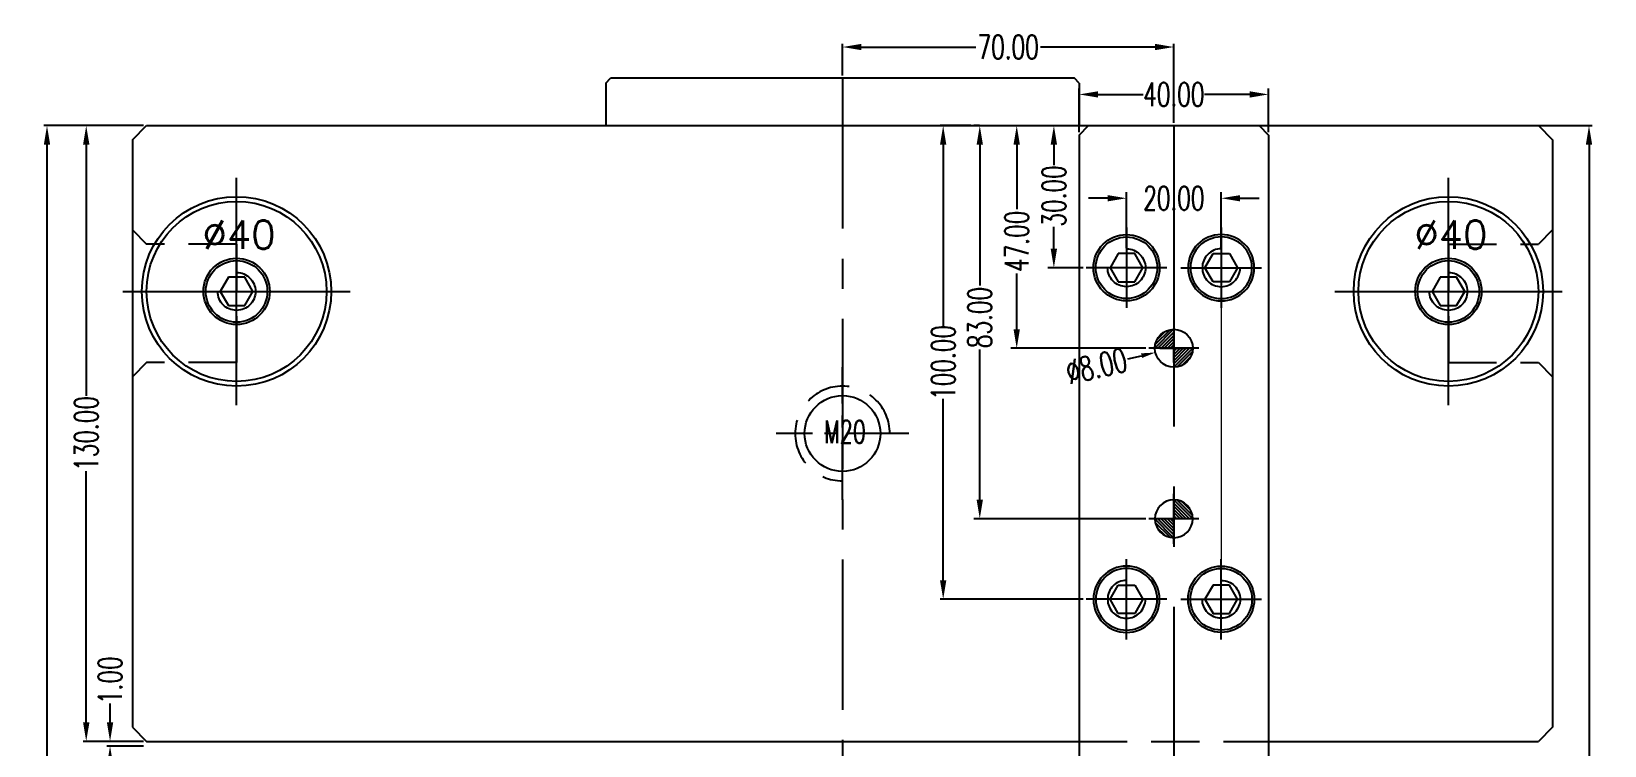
# Model space of a CAD drawing. Header units: inches. Extents: x 143011 to 144494, y -46023 to -44974.
# Drawn here: x 143225.5 to 143557.8, y -45721.7 to -45570.9 of the extents above; entities that cross this region are included whole.
import ezdxf

# ---------------------------------------------------------------- set-up
doc = ezdxf.new("R2010")
doc.units = ezdxf.units.IN
doc.header["$LTSCALE"] = 2
doc.header["$MEASUREMENT"] = 0
doc.header["$PDMODE"] = 3
doc.header["$PDSIZE"] = 0.3125
for name, pattern in [('CENTER', [50.8, 31.75, -6.35, 6.35, -6.35]), ('CENTER1', [0.6, 0.3, -0.1, 0.1, -0.1]), ('CENTERX2', [4, 2.5, -0.5, 0.5, -0.5]), ('HIDDEN', [9.525, 6.35, -3.175]), ('HIDDEN2', [4.7625, 3.175, -1.5875])]:
    doc.linetypes.add(name, pattern=pattern)
doc.layers.get('0').update_dxf_attribs({"linetype": 'CONTINUOUS'})
doc.layers.get('Defpoints').update_dxf_attribs({"linetype": 'CONTINUOUS'})
doc.layers.add('dim', color=3, linetype='CONTINUOUS', lineweight=15)
doc.layers.add('WR', color=122, linetype='HIDDEN', lineweight=18)
for name, color, linetype in [('H7', 1, 'CENTERX2'), ('PIN', 4, 'CONTINUOUS'), ('SCREW', 52, 'HIDDEN'), ('SLIDE', 6, 'CONTINUOUS'), ('SP', 3, 'CONTINUOUS')]:
    doc.layers.add(name, color=color, linetype=linetype)
doc.styles.add('ROMANS', font='ROMANS.shx', dxfattribs={"height": 5, "bigfont": 'chineset.shx'})
doc.styles.add('roment', font='txt.shx', dxfattribs={"width": 0.67, "bigfont": 'chineset.shx'})
doc.styles.get("Standard").update_dxf_attribs({"font": 'txt.shx', "width": 0.67})
doc.dimstyles.new('2.00', dxfattribs={"dimtxt": 5, "dimasz": 4, "dimexe": 0.666, "dimexo": 0.626, "dimgap": 1, "dimtad": 0, "dimzin": 0, "dimdsep": 46, "dimtxsty": 'Standard', "dimcen": 0.09, "dimclrd": 3, "dimclre": 3, "dimclrt": 7, "dimazin": 0, "dimtfac": 1, "dimtofl": 0, "dimtmove": 0, "dimatfit": 0, "dimfxl": 0, "dimtolj": 1, "dimtzin": 0, "dimarcsym": 0})
doc.dimstyles.new('ISO-25', dxfattribs={"dimtxt": 5, "dimasz": 4, "dimexe": 1.25, "dimexo": 0.625, "dimtad": 0, "dimzin": 1, "dimdsep": 46, "dimtxsty": 'roment', "dimcen": 0, "dimclrd": 256, "dimclre": 256, "dimclrt": 7, "dimazin": 0, "dimtfac": 1, "dimtofl": 0, "dimtmove": 0, "dimatfit": 3, "dimfxl": 0, "dimarcsym": 0})
doc.dimstyles.new('ISO-25$3', dxfattribs={"dimtxt": 4, "dimasz": 2, "dimexe": 1.25, "dimexo": 0.625, "dimtad": 0, "dimtih": 1, "dimtoh": 1, "dimdsep": 46, "dimtxsty": 'roment', "dimcen": 0, "dimclrd": 256, "dimclre": 256, "dimclrt": 256, "dimazin": 2, "dimtfac": 1, "dimtofl": 0, "dimtmove": 0, "dimatfit": 3, "dimfxl": 0, "dimarcsym": 0})

# ---------------------------------------------------------------- blocks, each defined once
blk = doc.blocks.new('*D35771')
at = {"layer": 'Defpoints', "color": 0}
for p in [(143242.09, -45720.81), (143249.82, -45720.81), (143249.82, -45721.81)]:
    blk.add_point(p, dxfattribs=at)
at = {"layer": 'dim', "color": 3, "linetype": 'ByBlock', "lineweight": -2}
for p, q in [((143242.09, -45716.81), (143242.09, -45712.81)), ((143249.19, -45720.81), (143241.42, -45720.81)), ((143249.19, -45721.81), (143241.42, -45721.81)), ((143242.09, -45725.81), (143242.09, -45729.81))]:
    blk.add_line(p, q, dxfattribs=at)
at = {"layer": 'dim', "color": 3, "linetype": 'ByBlock'}
for points in [[(143241.42, -45716.81), (143242.76, -45716.81), (143242.09, -45720.81)], [(143242.76, -45725.81), (143241.42, -45725.81), (143242.09, -45721.81)]]:
    blk.add_solid(points, dxfattribs=at)
at = {"layer": 'dim', "color": 7, "linetype": 'ByBlock', "insert": (143242.09, -45707.9), "char_height": 5, "attachment_point": 5, "rotation": 90}
blk.add_mtext('\\A1;1.00', dxfattribs=at)
blk = doc.blocks.new('*D35772')
at = {"layer": 'Defpoints', "color": 0}
for p in [(143237.06, -45590.81), (143249.82, -45590.81), (143249.82, -45720.81)]:
    blk.add_point(p, dxfattribs=at)
at = {"layer": 'dim', "color": 3, "linetype": 'ByBlock', "lineweight": -2}
for p, q in [((143249.19, -45590.81), (143236.39, -45590.81)), ((143237.06, -45594.81), (143237.06, -45647.83)), ((143237.06, -45716.81), (143237.06, -45663.79)), ((143249.19, -45720.81), (143236.39, -45720.81))]:
    blk.add_line(p, q, dxfattribs=at)
at = {"layer": 'dim', "color": 3, "linetype": 'ByBlock'}
for points in [[(143237.73, -45594.81), (143236.39, -45594.81), (143237.06, -45590.81)], [(143236.39, -45716.81), (143237.73, -45716.81), (143237.06, -45720.81)]]:
    blk.add_solid(points, dxfattribs=at)
at = {"layer": 'dim', "color": 7, "linetype": 'ByBlock', "insert": (143237.06, -45655.81), "char_height": 5, "attachment_point": 5, "rotation": 90}
blk.add_mtext('\\A1;130.00', dxfattribs=at)
blk = doc.blocks.new('*D35776')
at = {"layer": 'Defpoints', "color": 0}
for p in [(143228.77, -45590.81), (143249.82, -45590.81), (143249.82, -45991.81)]:
    blk.add_point(p, dxfattribs=at)
at = {"layer": 'dim', "color": 3, "linetype": 'ByBlock', "lineweight": -2}
for p, q in [((143249.19, -45590.81), (143228.1, -45590.81)), ((143228.77, -45594.81), (143228.77, -45783.33)), ((143228.77, -45987.81), (143228.77, -45799.29)), ((143249.19, -45991.81), (143228.1, -45991.81))]:
    blk.add_line(p, q, dxfattribs=at)
at = {"layer": 'dim', "color": 3, "linetype": 'ByBlock'}
for points in [[(143229.44, -45594.81), (143228.1, -45594.81), (143228.77, -45590.81)], [(143228.1, -45987.81), (143229.44, -45987.81), (143228.77, -45991.81)]]:
    blk.add_solid(points, dxfattribs=at)
at = {"layer": 'dim', "color": 7, "linetype": 'ByBlock', "insert": (143228.77, -45791.31), "char_height": 5, "attachment_point": 5, "rotation": 90}
blk.add_mtext('\\A1;401.00', dxfattribs=at)
blk = doc.blocks.new('20160804.141427')
at = {"linetype": 'CENTER', "ltscale": 0.2}
for p, q in [((0, -14), (0, 14)), ((14, 0), (-14, 0))]:
    blk.add_line(p, q, dxfattribs=at)
at = {"linetype": 'Continuous'}
blk.add_circle((0, 0), 8, dxfattribs=at)
at = {"color": 8, "linetype": 'HIDDEN', "ltscale": 0.75}
blk.add_arc((0, 0), 10, 0, 270, dxfattribs=at)
at = {"color": 8, "linetype": 'HIDDEN', "ltscale": 0.75, "insert": (4.94, 2.75), "char_height": 4.8, "width": 14.1924, "attachment_point": 3}
blk.add_mtext('M20', dxfattribs=at)
blk = doc.blocks.new('20100227.151117')
at = {"layer": 'SCREW', "linetype": 'CENTER1', "ltscale": 35}
for p, q in [((0, -8.5), (0, 8.5)), ((-8.5, 0), (8.5, 0))]:
    blk.add_line(p, q, dxfattribs=at)
at = {"layer": 'SCREW', "linetype": 'HIDDEN2'}
blk.add_lwpolyline([(-1.73, 3), (-3.46, 0), (-1.73, -3), (1.73, -3), (3.46, 0), (1.73, 3)], close=True, dxfattribs=at)
at = {"layer": 'SCREW', "linetype": 'Continuous'}
for radius in [7, 6.5]:
    blk.add_circle((0, 0), radius, dxfattribs=at)
at = {"layer": 'SCREW'}
blk.add_circle((0, 0), 4, dxfattribs=at)
blk = doc.blocks.new('FGA')
at = {"layer": 'PIN', "linetype": 'CENTER'}
for p, q in [((19368.28, -4827.56), (19368.28, -4817.12)), ((19363.06, -4822.34), (19373.5, -4822.34))]:
    blk.add_line(p, q, dxfattribs=at)
at = {"layer": 'PIN'}
for p, q in [((19364.31, -4822.37), (19368.28, -4818.4)), ((19364.38, -4821.64), (19367.58, -4818.43)), ((19364.68, -4820.67), (19366.62, -4818.74)), ((19365, -4822.34), (19368.28, -4819.06)), ((19365.67, -4822.34), (19368.28, -4819.72)), ((19366.33, -4822.34), (19368.28, -4820.39)), ((19366.99, -4822.34), (19368.28, -4821.05)), ((19367.65, -4822.34), (19368.28, -4821.71)), ((19368.28, -4823.7), (19369.64, -4822.34)), ((19368.28, -4822.38), (19368.32, -4822.34)), ((19368.28, -4823.04), (19368.98, -4822.34)), ((19368.28, -4824.36), (19370.31, -4822.34)), ((19368.28, -4825.69), (19371.63, -4822.34)), ((19368.28, -4825.03), (19370.97, -4822.34)), ((19368.33, -4826.31), (19372.25, -4822.38)), ((19369.07, -4826.23), (19372.17, -4823.13)), ((19370.08, -4825.88), (19371.82, -4824.14))]:
    blk.add_line(p, q, dxfattribs=at)
blk.add_circle((19368.28, -4822.34), 3.97, dxfattribs=at)
blk = doc.blocks.new('*D35808')
at = {"layer": 'Defpoints', "color": 0}
for p in [(143476.82, -45606.14), (143456.82, -45617.31), (143476.82, -45617.31)]:
    blk.add_point(p, dxfattribs=at)
at = {"layer": 'dim', "lineweight": -2}
for p, q in [((143456.82, -45616.69), (143456.82, -45604.89)), ((143476.82, -45616.69), (143476.82, -45604.89)), ((143452.82, -45606.14), (143448.82, -45606.14)), ((143480.82, -45606.14), (143484.82, -45606.14))]:
    blk.add_line(p, q, dxfattribs=at)
at = {"layer": 'dim', "linetype": 'ByBlock'}
for points in [[(143452.82, -45606.81), (143452.82, -45605.48), (143456.82, -45606.14)], [(143480.82, -45605.48), (143480.82, -45606.81), (143476.82, -45606.14)]]:
    blk.add_solid(points, dxfattribs=at)
at = {"layer": 'dim', "color": 7, "linetype": 'ByBlock', "insert": (143466.82, -45606.14), "char_height": 5, "attachment_point": 5, "style": 'roment'}
blk.add_mtext('20.00', dxfattribs=at)
blk = doc.blocks.new('*D35809')
at = {"layer": 'Defpoints', "color": 0}
for p in [(143440.27, -45590.81), (143441.47, -45590.81), (143448.32, -45620.81)]:
    blk.add_point(p, dxfattribs=at)
at = {"layer": 'dim', "lineweight": -2}
for p, q in [((143440.9, -45590.81), (143442.72, -45590.81)), ((143441.47, -45594.81), (143441.47, -45599.17)), ((143441.47, -45616.81), (143441.47, -45612.15)), ((143447.69, -45620.81), (143440.22, -45620.81))]:
    blk.add_line(p, q, dxfattribs=at)
at = {"layer": 'dim', "linetype": 'ByBlock'}
for points in [[(143442.14, -45594.81), (143440.8, -45594.81), (143441.47, -45590.81)], [(143440.8, -45616.81), (143442.14, -45616.81), (143441.47, -45620.81)]]:
    blk.add_solid(points, dxfattribs=at)
at = {"layer": 'dim', "color": 7, "linetype": 'ByBlock', "insert": (143441.47, -45605.66), "char_height": 5, "attachment_point": 5, "rotation": 90, "style": 'roment'}
blk.add_mtext('30.00', dxfattribs=at)
blk = doc.blocks.new('*D35810')
at = {"layer": 'Defpoints', "color": 0}
for p in [(143432.74, -45590.81), (143433.62, -45590.81), (143461.56, -45637.81)]:
    blk.add_point(p, dxfattribs=at)
at = {"layer": 'dim', "lineweight": -2}
for p, q in [((143433.36, -45590.81), (143434.87, -45590.81)), ((143433.62, -45594.81), (143433.62, -45608.48)), ((143433.62, -45633.81), (143433.62, -45622.01)), ((143460.93, -45637.81), (143432.37, -45637.81))]:
    blk.add_line(p, q, dxfattribs=at)
at = {"layer": 'dim', "linetype": 'ByBlock'}
for points in [[(143434.29, -45594.81), (143432.95, -45594.81), (143433.62, -45590.81)], [(143432.95, -45633.81), (143434.29, -45633.81), (143433.62, -45637.81)]]:
    blk.add_solid(points, dxfattribs=at)
at = {"layer": 'dim', "color": 7, "linetype": 'ByBlock', "insert": (143433.62, -45615.24), "char_height": 5, "attachment_point": 5, "rotation": 90, "style": 'roment'}
blk.add_mtext('47.00', dxfattribs=at)
blk = doc.blocks.new('*D35811')
at = {"layer": 'Defpoints', "color": 0}
for p in [(143425.82, -45590.81), (143426.41, -45590.81), (143461.56, -45673.81)]:
    blk.add_point(p, dxfattribs=at)
at = {"layer": 'dim', "lineweight": -2}
for p, q in [((143425.79, -45590.81), (143424.57, -45590.81)), ((143425.82, -45594.81), (143425.82, -45624.56)), ((143425.82, -45669.81), (143425.82, -45638.09)), ((143460.93, -45673.81), (143424.57, -45673.81))]:
    blk.add_line(p, q, dxfattribs=at)
at = {"layer": 'dim', "linetype": 'ByBlock'}
for points in [[(143426.48, -45594.81), (143425.15, -45594.81), (143425.82, -45590.81)], [(143425.15, -45669.81), (143426.48, -45669.81), (143425.82, -45673.81)]]:
    blk.add_solid(points, dxfattribs=at)
at = {"layer": 'dim', "color": 7, "linetype": 'ByBlock', "insert": (143425.82, -45631.33), "char_height": 5, "attachment_point": 5, "rotation": 90, "style": 'roment'}
blk.add_mtext('83.00', dxfattribs=at)
blk = doc.blocks.new('*D35813')
at = {"layer": 'Defpoints', "color": 0}
for p in [(143462.92, -45638.71), (143470.72, -45636.92)]:
    blk.add_point(p, dxfattribs=at)
at = {"layer": 'dim', "color": 3, "lineweight": -2}
for p, q in [((143466.82, -45640.81), (143466.82, -45634.81)), ((143463.82, -45637.81), (143469.82, -45637.81)), ((143457.07, -45640.05), (143459.99, -45639.38))]:
    blk.add_line(p, q, dxfattribs=at)
at = {"layer": 'dim', "color": 3, "linetype": 'ByBlock'}
blk.add_solid([(143460.1, -45639.86), (143459.88, -45638.89), (143462.92, -45638.71)], dxfattribs=at)
at = {"layer": 'dim', "color": 7, "linetype": 'ByBlock', "insert": (143450.47, -45641.56), "char_height": 5, "attachment_point": 5, "rotation": 12.91}
blk.add_mtext('%%c8.00', dxfattribs=at)
blk = doc.blocks.new('*D35814')
at = {"layer": 'Defpoints', "color": 0}
for p in [(143486.82, -45584.22), (143446.82, -45592.81), (143486.82, -45592.81)]:
    blk.add_point(p, dxfattribs=at)
at = {"layer": 'dim', "lineweight": -2}
for p, q in [((143446.82, -45592.19), (143446.82, -45582.97)), ((143450.82, -45584.22), (143460.33, -45584.22)), ((143482.82, -45584.22), (143473.3, -45584.22)), ((143486.82, -45592.19), (143486.82, -45582.97))]:
    blk.add_line(p, q, dxfattribs=at)
at = {"layer": 'dim', "linetype": 'ByBlock'}
for points in [[(143450.82, -45583.55), (143450.82, -45584.89), (143446.82, -45584.22)], [(143482.82, -45584.89), (143482.82, -45583.55), (143486.82, -45584.22)]]:
    blk.add_solid(points, dxfattribs=at)
at = {"layer": 'dim', "color": 7, "linetype": 'ByBlock', "insert": (143466.82, -45584.22), "char_height": 5, "attachment_point": 5, "style": 'roment'}
blk.add_mtext('40.00', dxfattribs=at)
blk = doc.blocks.new('*D35816')
at = {"layer": 'Defpoints', "color": 0}
for p in [(143418.09, -45590.81), (143424.57, -45590.81), (143448.32, -45690.81)]:
    blk.add_point(p, dxfattribs=at)
at = {"layer": 'dim', "color": 3, "linetype": 'ByBlock', "lineweight": -2}
for p, q in [((143423.94, -45590.81), (143417.42, -45590.81)), ((143418.09, -45594.81), (143418.09, -45633.11)), ((143418.09, -45686.81), (143418.09, -45648.51)), ((143447.69, -45690.81), (143417.42, -45690.81))]:
    blk.add_line(p, q, dxfattribs=at)
at = {"layer": 'dim', "color": 3, "linetype": 'ByBlock'}
for points in [[(143418.75, -45594.81), (143417.42, -45594.81), (143418.09, -45590.81)], [(143417.42, -45686.81), (143418.75, -45686.81), (143418.09, -45690.81)]]:
    blk.add_solid(points, dxfattribs=at)
at = {"layer": 'dim', "color": 7, "linetype": 'ByBlock', "insert": (143418.09, -45640.81), "char_height": 5, "attachment_point": 5, "rotation": 90}
blk.add_mtext('\\A1;100.00', dxfattribs=at)
blk = doc.blocks.new('*D35993')
at = {"layer": 'Defpoints', "color": 0}
for p in [(143396.82, -45574.21), (143396.82, -45580.81), (143466.82, -45590.81)]:
    blk.add_point(p, dxfattribs=at)
at = {"layer": 'dim', "color": 3, "linetype": 'ByBlock', "lineweight": -2}
for p, q in [((143396.82, -45580.19), (143396.82, -45573.54)), ((143400.82, -45574.21), (143424.95, -45574.21)), ((143462.82, -45574.21), (143438.68, -45574.21)), ((143466.82, -45590.19), (143466.82, -45573.54))]:
    blk.add_line(p, q, dxfattribs=at)
at = {"layer": 'dim', "color": 3, "linetype": 'ByBlock'}
for points in [[(143400.82, -45573.54), (143400.82, -45574.88), (143396.82, -45574.21)], [(143462.82, -45574.88), (143462.82, -45573.54), (143466.82, -45574.21)]]:
    blk.add_solid(points, dxfattribs=at)
at = {"layer": 'dim', "color": 7, "linetype": 'ByBlock', "insert": (143431.82, -45574.21), "char_height": 5, "attachment_point": 5}
blk.add_mtext('\\A1;70.00', dxfattribs=at)
blk = doc.blocks.new('*D35996')
at = {"layer": 'Defpoints', "color": 0}
for p in [(143500.57, -45590.81), (143554.52, -45590.81), (143466.82, -45985.81)]:
    blk.add_point(p, dxfattribs=at)
at = {"layer": 'dim', "color": 3, "linetype": 'ByBlock', "lineweight": -2}
for p, q in [((143501.2, -45590.81), (143555.18, -45590.81)), ((143554.52, -45594.81), (143554.52, -45779.5)), ((143554.52, -45981.81), (143554.52, -45797.13)), ((143467.44, -45985.81), (143555.18, -45985.81))]:
    blk.add_line(p, q, dxfattribs=at)
at = {"layer": 'dim', "color": 3, "linetype": 'ByBlock'}
for points in [[(143555.18, -45594.81), (143553.85, -45594.81), (143554.52, -45590.81)], [(143553.85, -45981.81), (143555.18, -45981.81), (143554.52, -45985.81)]]:
    blk.add_solid(points, dxfattribs=at)
at = {"layer": 'dim', "color": 7, "linetype": 'ByBlock', "insert": (143554.52, -45788.31), "char_height": 5, "attachment_point": 5, "rotation": 90}
blk.add_mtext('\\A1;395.00', dxfattribs=at)
blk = doc.blocks.new('20160804.143923')
at = {"layer": 'SP', "color": 3, "linetype": 'CENTER', "ltscale": 0.3}
for p, q in [((0, -24), (0, 24)), ((-24, 0), (24, 0))]:
    blk.add_line(p, q, dxfattribs=at)
at = {"layer": 'SP'}
for radius in [20, 19]:
    blk.add_circle((0, 0), radius, dxfattribs=at)
at = {"layer": 'SCREW'}
blk.add_blockref('20100227.151117', (0, 0), dxfattribs=at)
at = {"layer": 'H7', "color": 4, "linetype": 'ByBlock', "insert": (-7.19, 14.98), "char_height": 6, "attachment_point": 1, "style": 'ROMANS'}
blk.add_mtext('{\\Ftxt.shx;%%C40}', dxfattribs=at)

msp = doc.modelspace()

# ---------------------------------------------------------------- linework, layer by layer
at = {"linetype": 'Continuous'}
for p, q in [((143346.816, -45581.812), (143347.816, -45580.812)), ((143346.816, -45581.812), (143346.816, -45590.812)), ((143445.816, -45580.812), (143347.816, -45580.812)), ((143446.816, -45581.812), (143445.816, -45580.812)), ((143446.816, -45581.812), (143446.816, -45590.812)), ((143246.816, -45593.812), (143249.816, -45590.812)), ((143249.816, -45590.812), (143543.816, -45590.812)), ((143543.816, -45590.812), (143546.816, -45593.812)), ((143246.816, -45593.812), (143246.816, -45717.812)), ((143546.816, -45593.812), (143546.816, -45717.812)), ((143246.816, -45717.812), (143249.816, -45720.812)), ((143546.816, -45717.812), (143543.816, -45720.812)), ((143249.816, -45720.812), (143446.816, -45720.812)), ((143486.816, -45720.812), (143543.816, -45720.812))]:
    msp.add_line(p, q, dxfattribs=at)
at = {"linetype": 'CENTER', "ltscale": 0.5}
msp.add_line((143396.816, -45580.812), (143396.816, -45991.812), dxfattribs=at)
at = {"color": 8, "linetype": 'HIDDEN', "ltscale": 0.8}
for p, q in [((143246.816, -45612.812), (143249.816, -45615.812)), ((143268.816, -45615.812), (143249.816, -45615.812)), ((143268.816, -45615.812), (143268.816, -45640.812)), ((143524.816, -45615.812), (143543.816, -45615.812)), ((143524.816, -45615.812), (143524.816, -45640.812)), ((143546.816, -45612.812), (143543.816, -45615.812)), ((143249.816, -45640.812), (143246.816, -45643.812)), ((143268.816, -45640.812), (143249.816, -45640.812)), ((143524.816, -45640.812), (143543.816, -45640.812)), ((143543.816, -45640.812), (143546.816, -45643.812)), ((143446.816, -45720.812), (143486.816, -45720.812))]:
    msp.add_line(p, q, dxfattribs=at)
at = {"layer": 'dim', "ltscale": 4}
msp.add_line((143476.816, -45625.812), (143476.816, -45685.812), dxfattribs=at)
at = {"layer": 'SLIDE', "color": 60}
for p, q in [((143446.816, -45592.812), (143448.816, -45590.812)), ((143448.816, -45590.812), (143484.816, -45590.812)), ((143484.816, -45590.812), (143486.816, -45592.812)), ((143446.816, -45592.812), (143446.816, -45965.812)), ((143486.816, -45592.812), (143486.816, -45965.812))]:
    msp.add_line(p, q, dxfattribs=at)
at = {"layer": 'SLIDE', "color": 60, "linetype": 'CENTER'}
msp.add_line((143466.816, -45590.812), (143466.816, -45985.812), dxfattribs=at)

# ---------------------------------------------------------------- block references
at = {"layer": 'SCREW', "rotation": 180}
msp.add_blockref('20100227.151117', (143456.816, -45620.812), dxfattribs=at)
at = {"layer": 'SCREW', "xscale": -1, "rotation": -180}
msp.add_blockref('20100227.151117', (143476.816, -45620.812), dxfattribs=at)
at = {"layer": 'SCREW', "linetype": 'ByBlock'}
msp.add_blockref('20160804.141427', (143396.816, -45655.812), dxfattribs=at)
at = {"layer": 'SCREW', "xscale": -1}
msp.add_blockref('20100227.151117', (143456.816, -45690.812), dxfattribs=at)
at = {"layer": 'SCREW'}
msp.add_blockref('20100227.151117', (143476.816, -45690.812), dxfattribs=at)
at = {"layer": 'SP', "linetype": 'ByBlock'}
for p in [(143268.816, -45625.812), (143524.816, -45625.812)]:
    msp.add_blockref('20160804.143923', p, dxfattribs=at)
at = {"layer": 'WR', "linetype": 'ByBlock', "xscale": 1.007810531620635, "yscale": 1.00781053162018, "zscale": 1.007810531620055, "rotation": 180}
msp.add_blockref('FGA', (162986.376, -50497.818), dxfattribs=at)
at = {"layer": 'WR', "linetype": 'ByBlock', "xscale": -1.007810531620635, "yscale": 1.00781053162018, "zscale": 1.007810531620055}
msp.add_blockref('FGA', (162986.376, -40813.806), dxfattribs=at)

# ---------------------------------------------------------------- dimensions: what is measured, and where the dimension line sits
at = {"layer": 'dim', "linetype": 'ByBlock'}
dim = msp.add_linear_dim(base=(143396.816, -45574.21), p1=(143466.816, -45590.812), p2=(143396.816, -45580.812), dimstyle='2.00', dxfattribs=at)
dim.commit()
dim.dimension.update_dxf_attribs({"geometry": '*D35993', "text_midpoint": (143431.816, -45574.21)})
at = {"layer": 'dim'}
dim = msp.add_linear_dim(base=(143486.816, -45584.22), p1=(143446.816, -45592.812), p2=(143486.816, -45592.812), dimstyle='ISO-25', dxfattribs=at)
dim.commit()
dim.dimension.update_dxf_attribs({"geometry": '*D35814', "text_midpoint": (143466.816, -45584.22)})
at = {"layer": 'dim', "linetype": 'ByBlock'}
for base, p1, p2, picture, middle in [((143228.77, -45590.812), (143249.816, -45991.812), (143249.816, -45590.812), '*D35776', (143228.77, -45791.312)), ((143237.059, -45590.812), (143249.816, -45720.812), (143249.816, -45590.812), '*D35772', (143237.059, -45655.812)), ((143418.088, -45590.812), (143448.316, -45690.812), (143424.567, -45590.812), '*D35816', (143418.088, -45640.812)), ((143554.516, -45590.812), (143466.816, -45985.812), (143500.573, -45590.812), '*D35996', (143554.516, -45788.312)), ((143242.089, -45720.812), (143249.816, -45721.812), (143249.816, -45720.812), '*D35771', (143242.089, -45707.904))]:
    dim = msp.add_linear_dim(base=base, p1=p1, p2=p2, angle=90, dimstyle='2.00', dxfattribs=at)
    dim.commit()
    dim.dimension.update_dxf_attribs({"geometry": picture, "text_midpoint": middle})
at = {"layer": 'dim'}
for base, p1, p2, picture, middle in [((143425.817, -45590.812), (143461.556, -45673.812), (143426.412, -45590.812), '*D35811', (143425.817, -45631.327)), ((143433.619, -45590.812), (143461.556, -45637.812), (143432.738, -45590.812), '*D35810', (143433.619, -45615.244)), ((143441.47, -45590.812), (143448.316, -45620.812), (143440.271, -45590.812), '*D35809', (143441.47, -45605.66))]:
    dim = msp.add_linear_dim(base=base, p1=p1, p2=p2, angle=90, dimstyle='ISO-25', dxfattribs=at)
    dim.commit()
    dim.dimension.update_dxf_attribs({"geometry": picture, "text_midpoint": middle, "dimtype": 160})
dim = msp.add_linear_dim(base=(143476.816, -45606.142), p1=(143456.816, -45617.312), p2=(143476.816, -45617.312), dimstyle='ISO-25', dxfattribs=at)
dim.commit()
dim.dimension.update_dxf_attribs({"geometry": '*D35808', "text_midpoint": (143466.816, -45606.142), "dimtype": 160})
dim = msp.add_diameter_dim_2p(p1=(143470.715, -45636.919), p2=(143462.917, -45638.706), dimstyle='ISO-25$3', override={"dimtxt": 5, "dimasz": 3, "dimtih": 0, "dimtoh": 0, "dimzin": 1, "dimtxsty": 'Standard', "dimcen": 3, "dimclrd": 3, "dimclre": 3, "dimclrt": 7, "dimazin": 0}, dxfattribs=at)
dim.commit()
dim.dimension.update_dxf_attribs({"geometry": '*D35813', "text_midpoint": (143458.365, -45639.749), "dimtype": 163})

doc.saveas('drawing.dxf')
